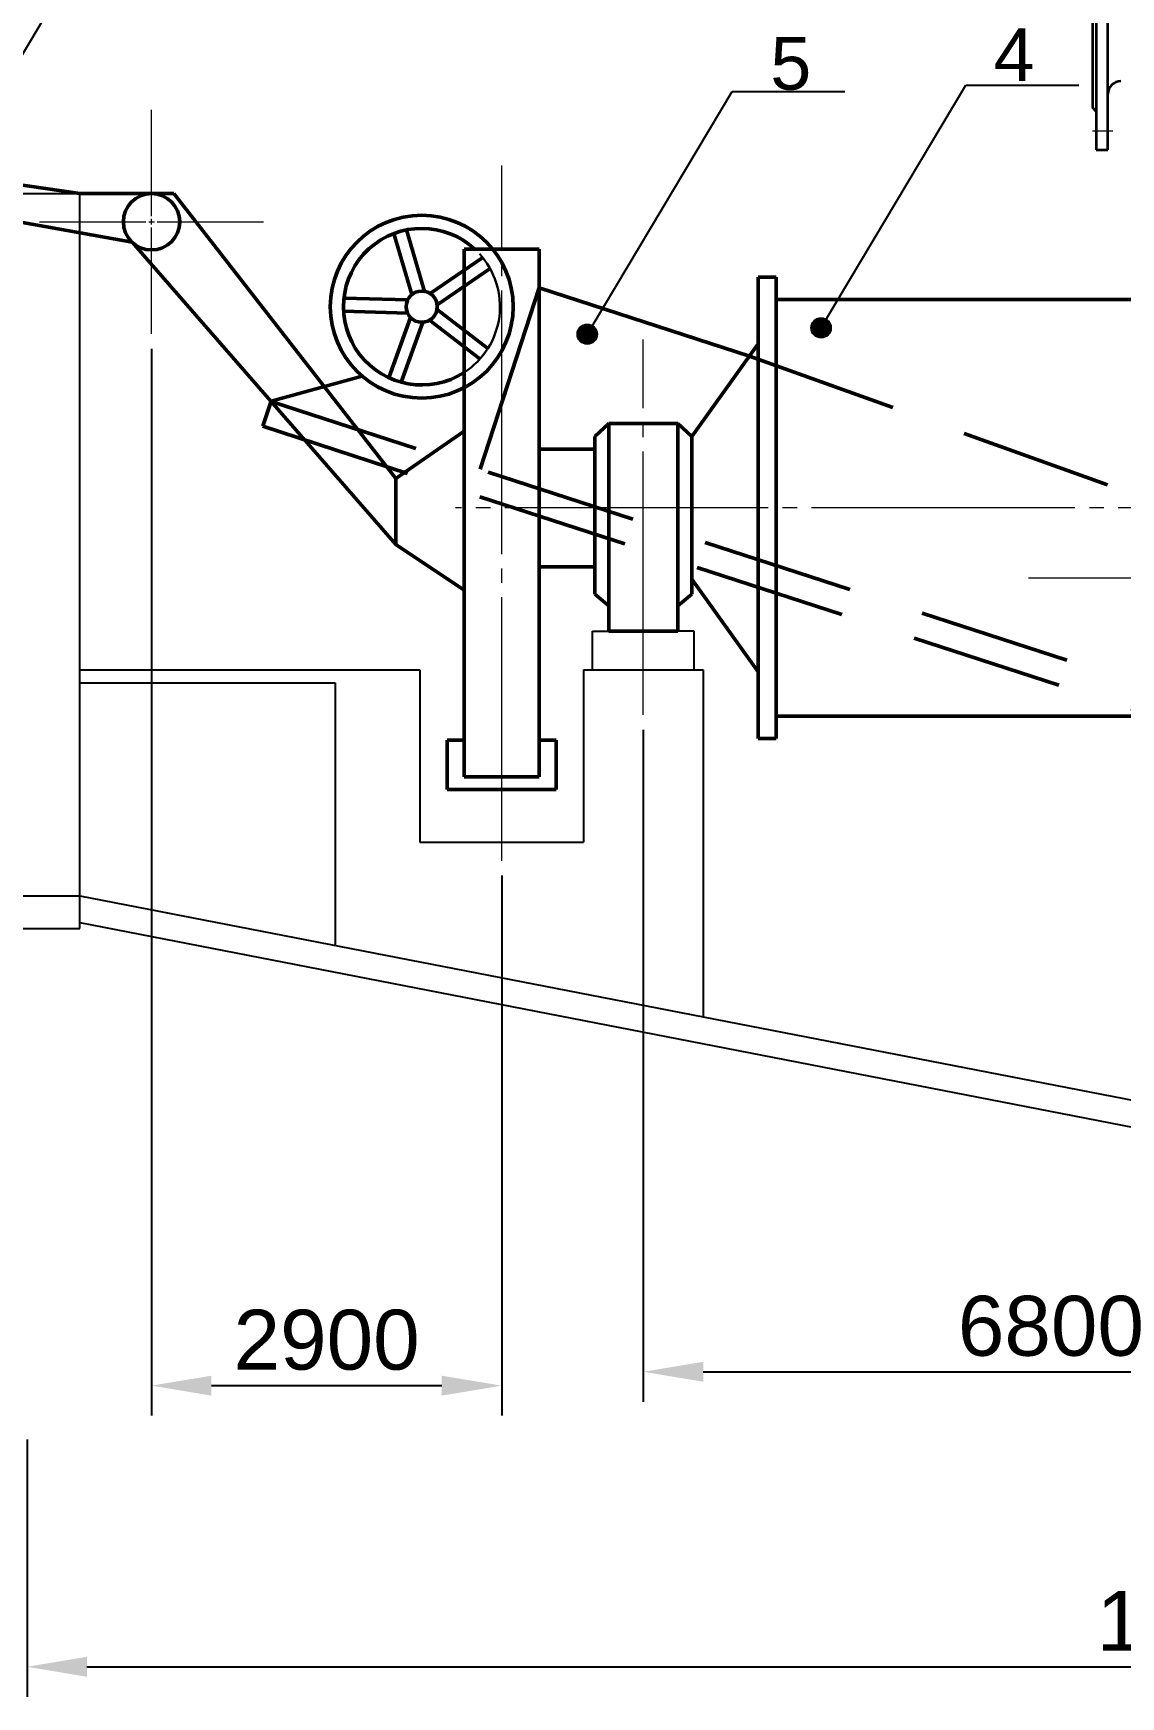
# Model space of a CAD drawing. Header units: millimetres. Extents: x 2139 to 2733, y 1509 to 1929.
# Drawn here: x 2305.4 to 2350.8, y 1735.8 to 1805.3 of the extents above; entities that cross this region are included whole.
import ezdxf

# ---------------------------------------------------------------- set-up
doc = ezdxf.new("R2010")
doc.units = ezdxf.units.MM
doc.linetypes.add('HIDDEN', pattern=[9.525, 6.35, -3.175])
doc.linetypes.add('JIS_08_11', pattern=[12.8, 11, -0.6, 0.6, -0.6])
doc.layers.add('中心线', color=7, linetype='JIS_08_11', lineweight=9)
doc.layers.add('设备', color=7, linetype='Continuous', lineweight=50)
doc.layers.add('厂房', color=7, linetype='Continuous')
doc.layers.add('标注', color=7, linetype='Continuous')
doc.styles.get("Standard").update_dxf_attribs({"font": 'arial.ttf'})
doc.dimstyles.new('ISO-25', dxfattribs={"dimtxt": 2.5, "dimasz": 2.5, "dimexe": 1.25, "dimexo": 0.625, "dimtad": 1, "dimtxsty": 'Standard', "dimcen": 2.5, "dimadec": 0, "dimazin": 0, "dimtfac": 1, "dimtmove": 0, "dimatfit": 3, "dimfxl": 1, "dimarcsym": 0})

# ---------------------------------------------------------------- blocks, each defined once
blk = doc.blocks.new('*U24')
at = {"layer": '中心线', "color": 0, "transparency": 16777216}
blk.add_line((0, -7.834), (0, 7.834), dxfattribs=at)
blk = doc.blocks.new('*U30')
at = {"layer": '中心线', "color": 0, "transparency": 16777216}
blk.add_line((0, -14.509), (0, 14.509), dxfattribs=at)
blk = doc.blocks.new('*U31')
at = {"layer": '中心线', "color": 0, "transparency": 16777216}
for p, q in [((0, 0.235), (0, 4.677)), ((-4.677, 0), (-0.235, 0)), ((0.235, 0), (4.677, 0)), ((0, -4.677), (0, -0.235))]:
    blk.add_line(p, q, dxfattribs=at)
at = {"layer": '中心线', "color": 0, "linetype": 'Continuous', "transparency": 16777216}
for p, q in [((-0.118, 0), (0.118, 0)), ((0, -0.118), (0, 0.118))]:
    blk.add_line(p, q, dxfattribs=at)
blk = doc.blocks.new('*U38')
at = {"layer": '中心线', "color": 0, "transparency": 16777216}
blk.add_line((17.96, 0), (-30.806, 0), dxfattribs=at)
blk = doc.blocks.new('*U39')
at = {"layer": '中心线', "color": 0, "transparency": 16777216}
blk.add_line((46.8, 0), (-4.658, 0), dxfattribs=at)
blk = doc.blocks.new('*D50')
at = {"layer": 'Defpoints', "color": 0, "transparency": 16777216}
for p in [(2310.356, 1792.738), (2324.969, 1770.746), (2324.969, 1748.833)]:
    blk.add_point(p, dxfattribs=at)
at = {"layer": '标注', "color": 0, "lineweight": -2, "transparency": 16777216}
for p, q in [((2310.356, 1792.113), (2310.356, 1747.583)), ((2324.969, 1770.121), (2324.969, 1747.583)), ((2312.856, 1748.833), (2322.469, 1748.833))]:
    blk.add_line(p, q, dxfattribs=at)
at = {"layer": '标注', "color": 0, "transparency": 16777216}
for points in [[(2312.856, 1749.249), (2312.856, 1748.416), (2310.356, 1748.833)], [(2322.469, 1749.249), (2322.469, 1748.416), (2324.969, 1748.833)]]:
    blk.add_solid(points, dxfattribs=at)
at = {"layer": '标注', "color": 0, "transparency": 16777216, "insert": (2317.663, 1750.734), "char_height": 2.5, "attachment_point": 5}
blk.add_mtext('2900', dxfattribs=at)
blk = doc.blocks.new('*D51')
at = {"layer": 'Defpoints', "color": 0, "transparency": 16777216}
for p in [(2330.881, 1776.832), (2364.902, 1758.099), (2364.902, 1749.413)]:
    blk.add_point(p, dxfattribs=at)
at = {"layer": '标注', "color": 0, "lineweight": -2, "transparency": 16777216}
for p, q in [((2330.881, 1776.207), (2330.881, 1748.163)), ((2364.902, 1757.474), (2364.902, 1748.163)), ((2333.381, 1749.413), (2362.402, 1749.413))]:
    blk.add_line(p, q, dxfattribs=at)
at = {"layer": '标注', "color": 0, "transparency": 16777216}
for points in [[(2333.381, 1749.829), (2333.381, 1748.996), (2330.881, 1749.413)], [(2362.402, 1749.829), (2362.402, 1748.996), (2364.902, 1749.413)]]:
    blk.add_solid(points, dxfattribs=at)
at = {"layer": '标注', "color": 0, "transparency": 16777216, "insert": (2347.892, 1751.314), "char_height": 2.5, "attachment_point": 5}
blk.add_mtext('6800', dxfattribs=at)
blk = doc.blocks.new('*D52')
at = {"layer": 'Defpoints', "color": 0, "transparency": 16777216}
for p in [(2305.16, 1747.209), (2404.16, 1746.615), (2404.16, 1737.098)]:
    blk.add_point(p, dxfattribs=at)
at = {"layer": '标注', "color": 0, "lineweight": -2, "transparency": 16777216}
for p, q in [((2305.16, 1746.584), (2305.16, 1735.848)), ((2404.16, 1745.99), (2404.16, 1735.848)), ((2307.66, 1737.098), (2401.66, 1737.098))]:
    blk.add_line(p, q, dxfattribs=at)
at = {"layer": '标注', "color": 0, "transparency": 16777216}
for points in [[(2307.66, 1737.515), (2307.66, 1736.681), (2305.16, 1737.098)], [(2401.66, 1737.515), (2401.66, 1736.681), (2404.16, 1737.098)]]:
    blk.add_solid(points, dxfattribs=at)
at = {"layer": '标注', "color": 0, "transparency": 16777216, "insert": (2354.66, 1738.999), "char_height": 2.5, "width": 3.58629, "attachment_point": 5}
blk.add_mtext('19800', dxfattribs=at)

msp = doc.modelspace()

# ---------------------------------------------------------------- hatches: boundary and pattern name
at = {"layer": '标注', "lineweight": -3, "true_color": 0x000000}
for points in [[(2328.949, 1792.72, 1), (2328.13, 1792.72, 1)], [(2338.71, 1792.984, 1), (2337.891, 1792.984, 1)]]:
    msp.add_hatch(color=18, dxfattribs=at).paths.add_polyline_path(points)

# ---------------------------------------------------------------- linework, layer by layer
at = {"layer": '中心线', "color": 18, "linetype": 'JIS_08_11', "lineweight": 9, "true_color": 0x000000}
msp.add_line((2349.626, 1801.217), (2350.472, 1801.217), dxfattribs=at)
at = {"layer": '厂房', "color": 18, "lineweight": -3, "true_color": 0x000000}
for p, q in [((2245.76, 1798.599), (2307.36, 1798.599)), ((2307.36, 1767.909), (2307.36, 1798.599)), ((2328.757, 1778.715), (2328.757, 1780.325)), ((2328.757, 1780.325), (2330.881, 1780.325)), ((2333.006, 1780.325), (2330.881, 1780.325)), ((2333.006, 1778.715), (2333.006, 1780.325)), ((2307.36, 1778.715), (2321.549, 1778.715)), ((2321.549, 1778.715), (2321.549, 1771.525)), ((2328.388, 1778.715), (2328.388, 1771.525)), ((2328.388, 1778.715), (2333.374, 1778.715)), ((2333.374, 1778.715), (2333.374, 1764.228)), ((2307.36, 1778.165), (2318.017, 1778.165)), ((2318.017, 1778.165), (2318.017, 1767.213)), ((2321.549, 1771.525), (2327.608, 1771.525)), ((2327.608, 1771.525), (2328.388, 1771.525)), ((2302.96, 1769.284), (2307.36, 1769.284)), ((2307.36, 1769.284), (2398.129, 1751.641)), ((2302.96, 1767.909), (2307.36, 1767.909)), ((2307.36, 1768.164), (2397.029, 1750.734))]:
    msp.add_line(p, q, dxfattribs=at)
at = {"layer": '标注', "color": 18, "lineweight": -3, "true_color": 0x000000}
for p, q in [((2301.968, 1799.375), (2307.812, 1809.168)), ((2328.739, 1793.054), (2334.583, 1802.847)), ((2334.583, 1802.847), (2339.296, 1802.847)), ((2338.499, 1793.318), (2344.343, 1803.111)), ((2344.343, 1803.111), (2349.056, 1803.111))]:
    msp.add_line(p, q, dxfattribs=at)
for centre in [(2328.54, 1792.72), (2338.3, 1792.984)]:
    msp.add_circle(centre, 0.409, dxfattribs=at)
msp.add_point((2328.739, 1793.054), dxfattribs=at)
msp.add_point((2328.739, 1793.054), dxfattribs=at)
msp.add_point((2328.739, 1793.054), dxfattribs=at)
msp.add_point((2328.739, 1793.054), dxfattribs=at)
at = {"layer": '设备', "color": 18, "linetype": 'Continuous', "lineweight": 35, "true_color": 0x000000}
for p, q in [((2350.27, 1802.745), (2350.27, 1808.265)), ((2349.626, 1805.773), (2349.626, 1802.182)), ((2349.787, 1805.773), (2349.787, 1800.413)), ((2350.27, 1800.413), (2350.27, 1802.745)), ((2349.787, 1802.021), (2349.626, 1802.182)), ((2349.787, 1800.413), (2350.27, 1800.413))]:
    msp.add_line(p, q, dxfattribs=at)
at = {"layer": '设备', "color": 18, "lineweight": 50, "true_color": 0x000000}
for p, q in [((2249.184, 1807.006), (2307.36, 1798.599)), ((2298.17, 1798.599), (2309.542, 1796.566)), ((2307.36, 1798.599), (2311.29, 1798.599)), ((2311.29, 1798.599), (2320.556, 1786.698)), ((2321.754, 1794.509), (2320.999, 1797.076)), ((2309.542, 1796.566), (2320.556, 1783.938)), ((2321.22, 1794.374), (2320.47, 1796.925)), ((2321.983, 1794.418), (2324.177, 1795.919)), ((2323.4, 1774.246), (2323.4, 1796.265)), ((2323.4, 1796.265), (2324.969, 1796.265)), ((2326.538, 1796.265), (2324.969, 1796.265)), ((2326.538, 1774.246), (2326.538, 1796.265)), ((2322.276, 1793.952), (2324.484, 1795.463)), ((2336.432, 1795.1), (2335.68, 1795.1)), ((2335.68, 1795.1), (2335.68, 1785.474)), ((2336.432, 1794.172), (2336.432, 1795.1)), ((2321.048, 1794.157), (2318.385, 1794.232)), ((2326.538, 1794.661), (2335.314, 1791.807)), ((2318.37, 1793.682), (2321.038, 1793.607)), ((2322.271, 1793.76), (2324.392, 1792.126)), ((2359.646, 1794.172), (2336.432, 1794.172)), ((2336.432, 1794.172), (2336.432, 1785.474)), ((2336.432, 1794.172), (2336.432, 1785.474)), ((2321.161, 1793.423), (2320.263, 1790.905)), ((2321.673, 1793.223), (2320.78, 1790.717)), ((2321.956, 1793.309), (2324.06, 1791.687)), ((2332.909, 1788.456), (2335.68, 1792.316)), ((2315.346, 1789.923), (2319.148, 1790.973)), ((2315.006, 1788.877), (2315.346, 1789.923)), ((2320.556, 1786.698), (2323.4, 1788.678)), ((2329.443, 1788.999), (2328.854, 1788.456)), ((2329.443, 1788.999), (2331.74, 1788.999)), ((2332.319, 1788.999), (2329.443, 1788.999)), ((2329.443, 1788.999), (2332.319, 1788.999)), ((2329.443, 1780.332), (2329.443, 1788.999)), ((2332.319, 1788.999), (2330.022, 1788.999)), ((2332.319, 1780.332), (2332.319, 1788.999)), ((2332.319, 1788.999), (2332.909, 1788.456)), ((2328.854, 1788.456), (2328.854, 1781.864)), ((2332.909, 1788.456), (2332.909, 1781.864)), ((2328.854, 1787.93), (2326.538, 1787.93)), ((2320.556, 1786.698), (2320.556, 1783.938)), ((2335.68, 1775.847), (2335.68, 1785.474)), ((2336.432, 1776.775), (2336.432, 1785.474)), ((2336.432, 1776.775), (2336.432, 1785.474)), ((2320.556, 1783.938), (2323.4, 1782.032)), ((2328.854, 1783.017), (2326.538, 1783.017)), ((2332.909, 1782.491), (2335.68, 1778.631)), ((2328.854, 1781.864), (2329.443, 1781.381)), ((2332.909, 1781.864), (2332.319, 1781.381)), ((2329.443, 1780.332), (2332.319, 1780.332)), ((2356.116, 1776.775), (2336.432, 1776.775)), ((2336.432, 1776.775), (2336.432, 1775.847)), ((2323.39, 1775.78), (2322.692, 1775.78)), ((2322.692, 1775.78), (2322.692, 1773.714)), ((2326.547, 1775.78), (2327.246, 1775.78)), ((2327.246, 1775.78), (2327.246, 1773.714)), ((2336.432, 1775.847), (2335.68, 1775.847)), ((2324.969, 1774.246), (2323.4, 1774.246)), ((2324.969, 1774.246), (2326.538, 1774.246)), ((2322.692, 1773.714), (2324.969, 1773.714)), ((2327.246, 1773.714), (2324.969, 1773.714))]:
    msp.add_line(p, q, dxfattribs=at)
at = {"layer": '设备', "color": 18, "lineweight": 50, "ltscale": 100, "true_color": 0x000000}
msp.add_line((2326.538, 1794.661), (2324.074, 1787.085), dxfattribs=at)
at = {"layer": '设备', "linetype": 'HIDDEN', "lineweight": 50}
for p, q in [((2335.314, 1791.807), (2361.131, 1782.51)), ((2315.343, 1789.914), (2372.811, 1771.237)), ((2315.006, 1788.877), (2373.779, 1769.766))]:
    msp.add_line(p, q, dxfattribs=at)
at = {"layer": '设备', "color": 18, "lineweight": 50, "true_color": 0x000000}
for centre, radius in [((2310.356, 1797.415), 1.177), ((2321.631, 1793.871), 3.817), ((2321.631, 1793.871), 0.65)]:
    msp.add_circle(centre, radius, dxfattribs=at)
at = {"layer": '设备', "color": 18, "linetype": 'Continuous', "lineweight": 35, "true_color": 0x000000}
msp.add_arc((2350.806, 1802.745), 0.536, 90, 180, dxfattribs=at)
at = {"layer": '设备', "color": 18, "lineweight": 50, "true_color": 0x000000}
msp.add_arc((2321.631, 1793.871), 3.267, 47.11078, 302.77994, dxfattribs=at)
at = {"layer": '设备', "color": 18, "lineweight": 30, "ltscale": 50, "true_color": 0x000000}
msp.add_arc((2321.631, 1793.871), 3.267, 302.77994, 42.56649, dxfattribs=at)

# ---------------------------------------------------------------- block references
at = {"layer": '中心线'}
for name, p in [('*U31', (2310.356, 1797.415)), ('*U30', (2324.969, 1785.255)), ('*U24', (2330.881, 1784.665)), ('*U39', (2327.696, 1785.474)), ('*U38', (2377.76, 1782.545))]:
    msp.add_blockref(name, p, dxfattribs=at)

# ---------------------------------------------------------------- texts
at = {"layer": '标注', "color": 18, "lineweight": -3, "true_color": 0x000000, "char_height": 1.375, "width": 4.26681, "attachment_point": 1}
for s, insert in [(' {\\H1.6x;4}', (2344.965, 1805.487)), (' {\\H1.6x;5}', (2335.648, 1805.128))]:
    msp.add_mtext(s, dxfattribs=dict(at, insert=insert))

# ---------------------------------------------------------------- dimensions: what is measured, and where the dimension line sits
at = {"layer": '标注'}
for base, p1, p2, text, picture, middle in [((2324.969, 1748.833), (2310.356, 1792.738), (2324.969, 1770.746), '2900', '*D50', (2317.663, 1750.734)), ((2364.902, 1749.413), (2330.881, 1776.832), (2364.902, 1758.099), '6800', '*D51', (2347.892, 1751.314))]:
    dim = msp.add_linear_dim(base=base, p1=p1, p2=p2, text=text, dimstyle='ISO-25', dxfattribs=at)
    dim.commit()
    dim.dimension.update_dxf_attribs({"geometry": picture, "text_midpoint": middle})
dim = msp.add_linear_dim(base=(2404.16, 1737.098), p1=(2305.16, 1747.209), p2=(2404.16, 1746.615), text='19800', dimstyle='ISO-25', dxfattribs=at)
dim.commit()
dim.dimension.update_dxf_attribs({"geometry": '*D52', "text_midpoint": (2354.66, 1737.098), "dimtype": 160})

doc.saveas('drawing.dxf')
